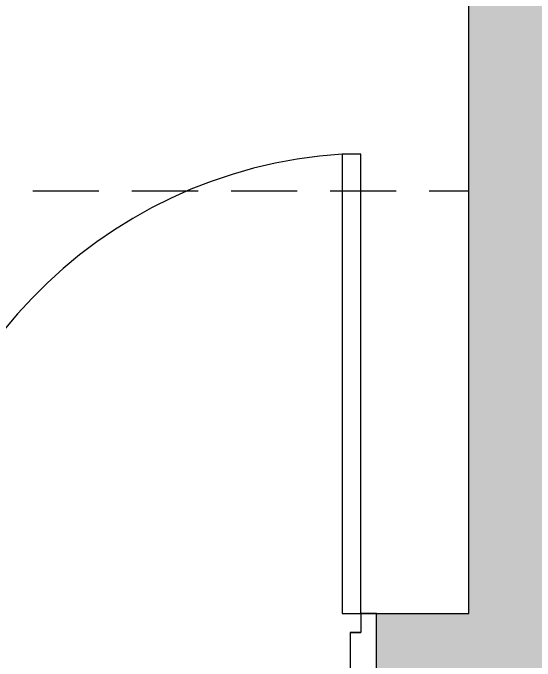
# Model space of a CAD drawing. Header units: millimetres. Extents: x 0 to 460473, y -68369 to 85219.
# Drawn here: x 229096 to 230084, y -33638 to -32411 of the extents above; entities that cross this region are included whole.
import ezdxf

# ---------------------------------------------------------------- set-up
doc = ezdxf.new("R2010")
doc.units = ezdxf.units.MM
doc.header["$LTSCALE"] = 50
doc.linetypes.add('HIDDEN2', pattern=[0.1875, 0.125, -0.0625])
for name, color, linetype in [('_LIBR', 4, 'Continuous'), ('ha', 8, 'Continuous'), ('hid', 8, 'HIDDEN2'), ('wall', 2, 'Continuous'), ('win', 4, 'Continuous')]:
    doc.layers.add(name, color=color, linetype=linetype)

# ---------------------------------------------------------------- blocks, each defined once
blk = doc.blocks.new('sdfsdf')
at = {"layer": '_LIBR', "linetype": 'Continuous'}
for points in [[(-43351.7, -83617.5), (-43351.7, -83597), (-43351.7, -83617.5), (-43187.6, -83617.5), (-43187.6, -83567.5), (-43387.6, -83567.5), (-43387.6, -83597), (-43351.7, -83597)], [(-43351.7, -84447.5), (-43351.7, -84468), (-43351.7, -84447.5), (-43187.6, -84447.5), (-43187.6, -84497.5), (-43387.6, -84497.5), (-43387.6, -84468), (-43351.7, -84468)]]:
    blk.add_lwpolyline(points, dxfattribs=at)
blk.add_lwpolyline([(-44257.6, -83632.3), (-43387.6, -83632.3), (-43387.6, -83597), (-44257.6, -83597)], close=True, dxfattribs=at)
blk.add_arc((-43365.5, -83574.4), 893.9, 183.7115, 268.5892, dxfattribs=at)
blk = doc.blocks.new('EWEDSF')
at = {"layer": 'ha', "transparency": 33554559}
h = blk.add_hatch(color=256, dxfattribs=at)
h.dxf.hatch_style = 1
h.paths.add_polyline_path([(228854, 34359.7), (227259, 34359.7), (227259, 37049.7), (227259, 38269.7), (230434, 38269.7), (230434, 37049.7), (229959, 37049.7), (229959, 34359.7), (229784, 34359.7), (229784, 34159.7), (230134, 34159.7), (230134, 35199.7), (230184, 35199.7), (230184, 35399.7), (230134, 35399.7), (230134, 36849.7), (230634, 36849.7), (230634, 38469.7), (227259, 38469.7), (227259, 39079.7), (227084, 39079.7), (227084, 34159.7), (228854, 34159.7)])
at = {"layer": 'wall', "color": 2}
for p, q in [((229959, 34359.7), (229959, 37049.7)), ((229719.3, 34359.7), (229959, 34359.7)), ((229784, 34159.7), (229784, 34359.7))]:
    blk.add_line(p, q, dxfattribs=at)
at = {"layer": 'win', "rotation": 270}
blk.add_blockref('sdfsdf', (313351.5, -9027.9), dxfattribs=at)

msp = doc.modelspace()

# ---------------------------------------------------------------- linework, layer by layer
at = {"layer": 'hid', "ltscale": 20}
msp.add_line((227258.99868442, -32747.76328172), (229958.99865146, -32747.76328172), dxfattribs=at)

# ---------------------------------------------------------------- block references
at = {"layer": 'ha'}
msp.add_blockref('EWEDSF', (0, -67907.45838072), dxfattribs=at)

doc.saveas('drawing.dxf')
